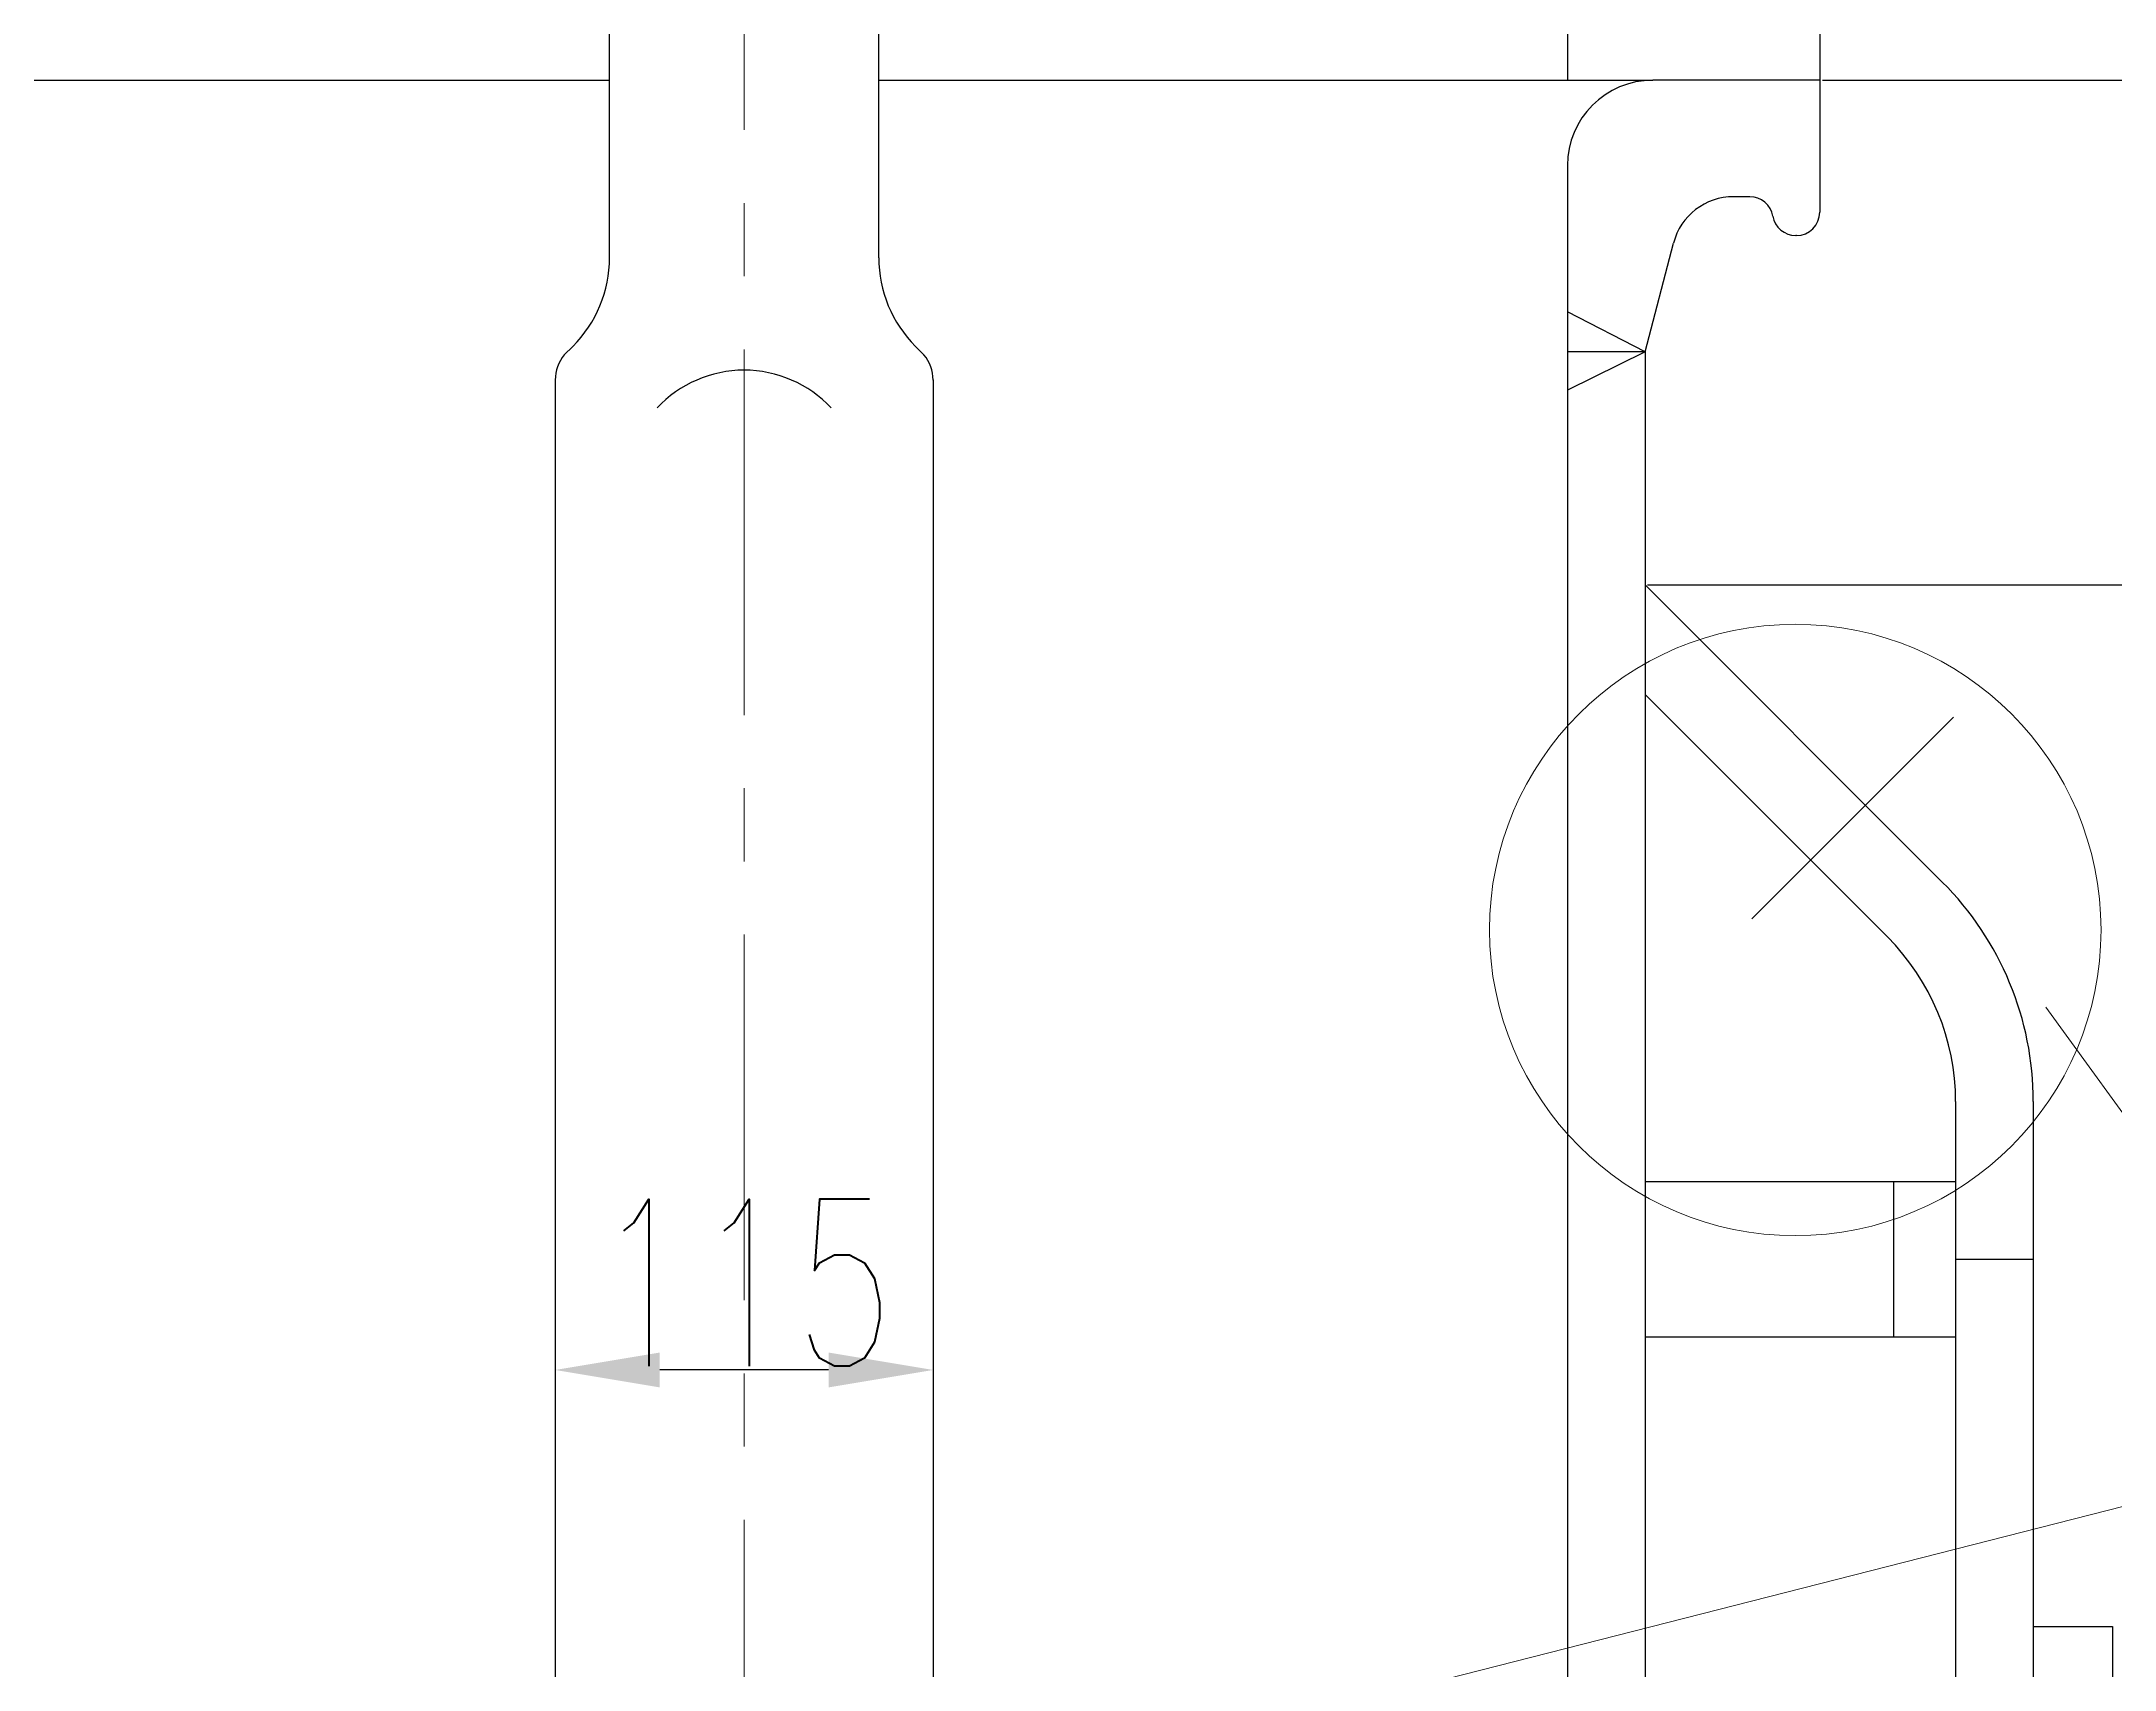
# Model space of a CAD drawing. Extents: x 0 to 594, y 0 to 841.
# Drawn here: x 221.48 to 271.06, y 575.67 to 614.62 of the extents above; entities that cross this region are included whole.
import ezdxf

# ---------------------------------------------------------------- set-up
doc = ezdxf.new("R2010")
doc.units = 0
doc.header["$LTSCALE"] = 7
doc.header["$MEASUREMENT"] = 0
doc.linetypes.add('CENTER', pattern=[2, 1.25, -0.25, 0.25, -0.25])
doc.linetypes.add('DASHED', pattern=[0.75, 0.5, -0.25])
doc.layers.get('DEFPOINTS').update_dxf_attribs({"color": 2, "linetype": 'DASHED', "lineweight": 13})
for name, color, linetype, lineweight in [('CEN', 1, 'CENTER', 13), ('DIM', 4, 'CONTINUOUS', 13), ('FULL', 7, 'CONTINUOUS', 30), ('THIN', 3, 'CONTINUOUS', 13), ('斜线', 6, 'CONTINUOUS', 13)]:
    doc.layers.add(name, color=color, linetype=linetype, lineweight=lineweight)
doc.styles.add('HZ4', font='romans.shx', dxfattribs={"width": 0.7, "height": 4, "bigfont": 'hztxt.shx'})
doc.styles.add('RMO4', font='romans.shx', dxfattribs={"width": 0.7, "height": 4})
doc.dimstyles.get("Standard").update_dxf_attribs({"dimtxt": 0.18, "dimasz": 0.18, "dimexe": 0.18, "dimexo": 0.0625, "dimgap": 0.09, "dimtad": 0, "dimtih": 1, "dimtoh": 1, "dimdec": 4, "dimzin": 0, "dimdsep": 46, "dimtxsty": 'HZ4', "dimcen": 0.09, "dimadec": 0, "dimazin": 0, "dimtol": 1, "dimtm": 1e-09, "dimtfac": 1, "dimtdec": 4, "dimtofl": 0, "dimtmove": 0, "dimatfit": 3, "dimfxl": 0, "dimtolj": 1, "dimtzin": 0, "dimarcsym": 0})

# ---------------------------------------------------------------- blocks, each defined once
blk = doc.blocks.new('*D32')
at = {"layer": 'DEFPOINTS', "color": 0}
for p in [(264.005, 613.687), (259.827, 601.616), (278.801, 601.616)]:
    blk.add_point(p, dxfattribs=at)
at = {"layer": 'DIM', "color": 0, "lineweight": -2}
for p, q in [((264.068, 613.687), (281.301, 613.687)), ((278.801, 611.187), (278.801, 604.116)), ((259.889, 601.616), (281.301, 601.616))]:
    blk.add_line(p, q, dxfattribs=at)
at = {"layer": 'DIM', "color": 0}
for points in [[(278.384, 611.187), (279.217, 611.187), (278.801, 613.687)], [(278.384, 604.116), (279.217, 604.116), (278.801, 601.616)]]:
    blk.add_solid(points, dxfattribs=at)
at = {"layer": 'DIM', "color": 0, "insert": (275.901, 607.651), "char_height": 4, "attachment_point": 5, "rotation": 90, "style": 'RMO4'}
blk.add_mtext('\\A1;130', dxfattribs=at)
blk = doc.blocks.new('*D34')
at = {"layer": 'DEFPOINTS', "color": 0}
for p in [(264.075, 613.687), (192.97, 473.687), (308.323, 473.687)]:
    blk.add_point(p, dxfattribs=at)
at = {"layer": 'DIM', "color": 0, "lineweight": -2}
for p, q in [((264.138, 613.687), (310.823, 613.687)), ((308.323, 611.187), (308.323, 476.187)), ((193.032, 473.687), (310.823, 473.687))]:
    blk.add_line(p, q, dxfattribs=at)
at = {"layer": 'DIM', "color": 0}
for points in [[(307.906, 611.187), (308.739, 611.187), (308.323, 613.687)], [(307.906, 476.187), (308.739, 476.187), (308.323, 473.687)]]:
    blk.add_solid(points, dxfattribs=at)
at = {"layer": 'DIM', "color": 0, "insert": (305.423, 564.557), "char_height": 4, "attachment_point": 5, "rotation": 90, "style": 'RMO4'}
blk.add_mtext('\\A1;1475', dxfattribs=at)
blk = doc.blocks.new('*D131')
at = {"layer": 'DEFPOINTS', "color": 0}
for p in [(306.008, 613.687), (315.298, 613.687), (209.601, 459.535)]:
    blk.add_point(p, dxfattribs=at)
at = {"layer": 'DIM', "color": 0, "lineweight": -2}
for p, q in [((306.07, 613.687), (317.798, 613.687)), ((315.298, 462.035), (315.298, 611.187)), ((209.664, 459.535), (317.798, 459.535))]:
    blk.add_line(p, q, dxfattribs=at)
at = {"layer": 'DIM', "color": 0}
for points in [[(314.881, 611.187), (315.715, 611.187), (315.298, 613.687)], [(314.881, 462.035), (315.715, 462.035), (315.298, 459.535)]]:
    blk.add_solid(points, dxfattribs=at)
at = {"layer": 'DIM', "color": 0, "insert": (312.398, 536.611), "char_height": 4, "attachment_point": 5, "rotation": 90, "style": 'RMO4'}
blk.add_mtext('\\A1;1573', dxfattribs=at)
blk = doc.blocks.new('*D160')
at = {"layer": 'DEFPOINTS', "color": 0}
for p in [(207.571, 785.436), (317.798, 459.535), (322.295, 459.535)]:
    blk.add_point(p, dxfattribs=at)
at = {"layer": 'DIM', "color": 0, "lineweight": -2}
for p, q in [((207.633, 785.436), (324.795, 785.436)), ((322.295, 782.936), (322.295, 462.035)), ((317.86, 459.535), (324.795, 459.535))]:
    blk.add_line(p, q, dxfattribs=at)
at = {"layer": 'DIM', "color": 0}
for points in [[(321.879, 782.936), (322.712, 782.936), (322.295, 785.436)], [(321.879, 462.035), (322.712, 462.035), (322.295, 459.535)]]:
    blk.add_solid(points, dxfattribs=at)
at = {"layer": 'DIM', "color": 0, "insert": (319.395, 622.486), "char_height": 4, "attachment_point": 5, "rotation": 90, "style": 'RMO4'}
blk.add_mtext('\\A1;~3426', dxfattribs=at)
blk = doc.blocks.new('*D161')
at = {"layer": 'DEFPOINTS', "color": 0}
for p in [(233.765, 590.51), (242.801, 590.51), (233.765, 582.833)]:
    blk.add_point(p, dxfattribs=at)
at = {"layer": 'DIM', "color": 0, "lineweight": -2}
for p, q in [((233.765, 590.447), (233.765, 580.833)), ((242.801, 590.447), (242.801, 580.833)), ((240.301, 582.833), (236.265, 582.833))]:
    blk.add_line(p, q, dxfattribs=at)
at = {"layer": 'DIM', "color": 0}
for points in [[(236.265, 583.25), (236.265, 582.416), (233.765, 582.833)], [(240.301, 583.25), (240.301, 582.416), (242.801, 582.833)]]:
    blk.add_solid(points, dxfattribs=at)
at = {"layer": 'DIM', "color": 0, "insert": (238.283, 584.923), "char_height": 4, "attachment_point": 5, "style": 'RMO4'}
blk.add_mtext('\\A1;115', dxfattribs=at)

msp = doc.modelspace()

# ---------------------------------------------------------------- linework, layer by layer
at = {"layer": 'CEN'}
for p, q in [((238.28308, 677.24965), (238.28308, 518.37602)), ((262.37895, 593.6278), (267.20611, 598.4497))]:
    msp.add_line(p, q, dxfattribs=at)
at = {"layer": 'DIM'}
msp.add_line((269.41488, 591.51046), (280.76162, 575.85833), dxfattribs=at)
at = {"layer": 'FULL'}
for p, q in [((235.06391, 609.44229), (235.06391, 663.10957)), ((241.50226, 609.44229), (241.50226, 663.10957)), ((264.00543, 618.70125), (264.00543, 610.52982)), ((257.96972, 615.54411), (257.96972, 613.68697)), ((196.86971, 613.68697), (235.06391, 613.68697)), ((241.50226, 613.68697), (260.01257, 613.68697)), ((264.00543, 613.68697), (260.01257, 613.68697)), ((257.96972, 611.64418), (257.96972, 506.18695)), ((262.334, 610.90125), (261.94571, 610.90125)), ((262.334, 610.90125), (261.94571, 610.90125)), ((259.82686, 607.18696), (260.50839, 609.79162)), ((263.44829, 609.97268), (263.43271, 609.97268)), ((259.82686, 607.18696), (257.96972, 608.14534)), ((234.18523, 607.32097), (233.98206, 607.1178)), ((242.38094, 607.32097), (242.58411, 607.1178)), ((259.82686, 607.18696), (257.96972, 607.18696)), ((259.82686, 607.18696), (257.96972, 606.27661)), ((259.82686, 607.18696), (257.96972, 607.18696)), ((259.82686, 607.18696), (259.82686, 506.18695)), ((233.76496, 606.51716), (233.76496, 537.16611)), ((242.8012, 606.51716), (242.8012, 537.16611)), ((259.82686, 601.61553), (266.9368, 594.50559)), ((259.82686, 598.98913), (265.6236, 593.19239)), ((267.25543, 589.2528), (267.25543, 506.18695)), ((269.11258, 589.2528), (269.11258, 578.03166)), ((267.25543, 587.33542), (259.82686, 587.33542)), ((265.76972, 587.33542), (265.76972, 583.62113)), ((269.11258, 585.47828), (267.25543, 585.47828)), ((267.25543, 583.62113), (259.82686, 583.62113)), ((269.11258, 578.03166), (269.11258, 506.18695)), ((269.11258, 576.69203), (271.00527, 576.69203)), ((271.00527, 576.69203), (271.00527, 541.16406))]:
    msp.add_line(p, q, dxfattribs=at)
for centre, radius, start, end in [((260.01257, 611.64411), 2.04286, 90, 180), ((261.94571, 609.41554), 1.48571, 90, 165.336887), ((261.94571, 609.41554), 1.48571, 90, 165.336887), ((262.334, 610.34411), 0.55714, 9.594068, 90), ((263.43271, 610.52982), 0.55714, 189.594068, 270), ((263.44829, 610.52982), 0.55714, 270, 360), ((232.06391, 609.44229), 3, 315, 0), ((244.50226, 609.44229), 3, 180, 225), ((234.70863, 606.51564), 0.94366, 140.348793, 180.092337), ((241.85754, 606.51564), 0.94366, 359.907663, 39.651207), ((238.28308, 603.89974), 2.85183, 43.090659, 136.909341), ((261.684, 589.2528), 7.42857, 0, 45), ((261.684, 589.2528), 5.57143, 0, 45)]:
    msp.add_arc(centre, radius, start, end, dxfattribs=at)
at = {"layer": 'THIN'}
msp.add_circle((263.41969, 593.3591), 7.31253, dxfattribs=at)
at = {"layer": '斜线'}
msp.add_line((340.41416, 597.19069), (240.2418, 571.66503), dxfattribs=at)

# ---------------------------------------------------------------- dimensions: what is measured, and where the dimension line sits
at = {"layer": 'DIM'}
for base, p1, p2, text, picture, middle in [((322.29542, 459.53489), (207.57078, 785.43628), (317.79785, 459.53489), '~3426', '*D160', (319.39542, 622.48559)), ((315.29785, 613.68697), (209.60118, 459.53489), (306.00784, 613.68697), '1573', '*D131', (312.39785, 536.61093))]:
    dim = msp.add_linear_dim(base=base, p1=p1, p2=p2, angle=90, text=text, dimstyle='Standard', override={"dimasz": 2.5, "dimexe": 2.5, "dimgap": 0.9, "dimtad": 1, "dimtih": 0, "dimtoh": 0, "dimdec": 0, "dimtxsty": 'RMO4', "dimtfac": 2}, dxfattribs=at)
    dim.commit()
    dim.dimension.update_dxf_attribs({"geometry": picture, "text_midpoint": middle})
for base, p1, p2, text, picture, middle in [((308.32274, 473.68694), (264.07508, 613.68697), (192.96969, 473.68694), '1475', '*D34', (308.32274, 564.55734)), ((278.80074, 601.61553), (264.00543, 613.68697), (259.82686, 601.61553), '130', '*D32', (278.80074, 607.65125))]:
    dim = msp.add_linear_dim(base=base, p1=p1, p2=p2, angle=90, text=text, dimstyle='Standard', override={"dimasz": 2.5, "dimexe": 2.5, "dimgap": 0.9, "dimtad": 1, "dimtih": 0, "dimtoh": 0, "dimdec": 0, "dimtxsty": 'RMO4', "dimtfac": 2}, dxfattribs=at)
    dim.commit()
    dim.dimension.update_dxf_attribs({"geometry": picture, "text_midpoint": middle, "dimtype": 160})
dim = msp.add_linear_dim(base=(233.76496, 582.83309), p1=(242.8012, 590.50978), p2=(233.76496, 590.50978), text='115', dimstyle='Standard', override={"dimasz": 2.5, "dimexe": 2, "dimtad": 1, "dimtih": 0, "dimtoh": 0, "dimtxsty": 'RMO4', "dimcen": 2, "dimtol": 0, "dimtp": 5, "dimtm": 5, "dimtfac": 0.7, "dimtofl": 1}, dxfattribs=at)
dim.commit()
dim.dimension.update_dxf_attribs({"geometry": '*D161', "text_midpoint": (238.28308, 584.92309)})

doc.saveas('drawing.dxf')
